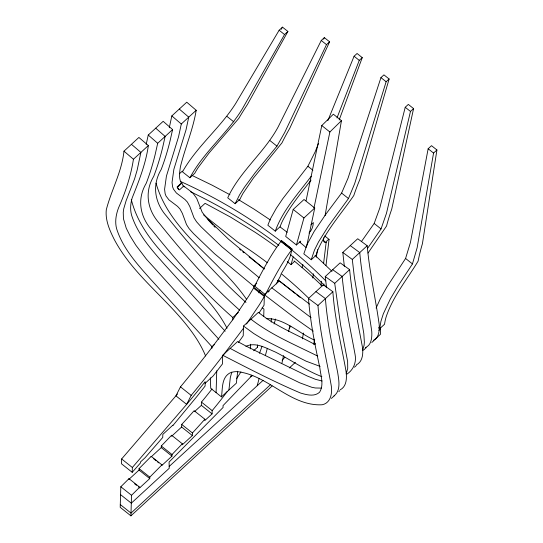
<?xml version="1.0" encoding="UTF-8"?>
<svg xmlns="http://www.w3.org/2000/svg" width="543" height="543" viewBox="0 0 543 543"><rect width="100%" height="100%" fill="white"/><g stroke="black" fill="none" stroke-linecap="round" stroke-linejoin="round"><path stroke-width="0.81" d="M138.431 486.84L139.687 487.845L139.707 487.2L128.99 478.668L120.811 486.766L120.2 507.325L130.924 515.85L272.104 386.005M132.214 472.315L132.356 467.489L186.649 404.365A286.738 98.12 -51.5 0 0 205.145 381.688L205.111 386.059L196.695 396.757L172.878 425.569L172.891 425.135L162.825 434.393L162.737 437.461L145.029 457.783L140.454 461.991L140.427 463.003L132.214 472.315L121.496 463.79L121.639 458.957L175.925 395.84A286.738 98.12 -51.5 0 0 177.493 393.98M128.99 478.668L128.969 479.313L139.028 470.062L139.076 468.609L151.198 456.358L161.923 464.883L161.909 465.371L171.968 456.12L172.016 454.532L182.326 443.78L171.602 435.248L161.298 446L161.251 447.588L151.185 456.846L151.198 456.358M130.924 515.85L131.535 495.291L139.707 487.2M139.687 487.845L149.753 478.587L149.793 477.134L161.923 464.883M171.574 436.273L181.633 427.022L181.715 424.443A244.479 83.663 -51.5 0 0 194.129 410.684L204.847 419.21L204.806 420.56L212.075 413.875L212.17 410.623A163.267 55.868 -51.5 0 0 224.802 394.781L227.191 391.612M182.326 443.78L182.292 444.805L192.358 435.547L192.432 432.968A244.479 83.663 -51.5 0 0 204.847 419.21M194.693 411.479L201.358 405.35L201.453 402.098A163.267 55.868 -51.5 0 0 212.021 388.931M211.933 348.28L211.974 346.726L149.875 278.437C136.66 263.538 122.603 247.975 116.575 228.576C114.749 221.598 116.066 214.247 118.639 207.63C125.453 192.161 130.856 176.007 133.442 159.255L148.348 145.544L138.893 137.454L123.98 151.164C121.842 171.744 111.376 190.009 106.306 209.713C105.152 220.2 109.632 230.239 114.227 239.382C134.834 278.491 173.984 303.028 197.367 340.081A70.997 27.754 47.4 0 1 204.677 353.785L205.573 355.97M216.1 392.616L216.752 370.808M322.08 380.989L315.449 379.319L307.121 375.926L247.309 346.739L237.603 341.547L222.698 355.258L222.44 363.959L213.202 375.892L205.132 383.31M232.716 319.82L232.784 317.519L238.377 312.374M314.988 344.554C295.996 334.115 275.342 326.173 258.414 312.334L243.502 326.044L243.216 335.778L238.363 342.565M309.524 304.121L279.285 280.982L264.373 294.693L264.346 295.555L253.629 287.023L253.656 286.168L256.758 283.31M253.649 350.758L257.375 347.33L257.443 344.981M258.943 292.887L258.991 291.286L260.233 290.145M263.728 316.515L263.946 309.13L262.16 307.711M243.434 328.325L220.736 358.523A454.498 155.529 -51.5 0 1 191.184 395.385L186.649 404.365L175.925 395.84L180.466 386.86A454.498 155.529 -51.5 0 0 210.012 349.991L233.538 318.673L248.633 296.261A112.666 38.553 -51.5 0 0 253.533 288.048L264.319 296.451L264.061 305.173L259.086 312.904M265.351 294.632L254.633 286.1C262.513 270.753 270.489 255.278 280.887 241.445A382.605 359.018 -60.1 0 1 291.605 249.97C290.702 258.604 285.55 266.443 281.206 273.672L280.487 275.987L276.272 283.921M379.74 327.558L380.602 328.753L380.433 334.325L373.482 340.719M250.262 348.871L250.669 344.221M257.375 347.33L257.531 345.932M323.669 285.604L323.866 283.921M326.017 265.425L329.044 239.368L324.687 235.906M313.786 344.31L314.404 339.266M320.927 285.469L321.442 281.26M323.58 263.606L326.133 242.592A1.772 0.604 -51.5 0 1 327.225 240.569L327.558 240.25A2.98 1.018 -51.5 0 1 329.044 239.368M378.457 327.714L379.7 328.698L380.928 321.307L383.331 313.8L390.403 298.84L398.026 285.985L412.449 263.925L417.133 247.73L433.558 153.065L436.918 149.97L431.509 145.673L428.149 148.762L410.447 242.416L405.58 258.461L386.786 287.199L380.392 298.623L376.082 308.064M237.698 371.276L236.368 383.168L221.463 396.879L210.738 388.354L210.331 377.847M436.918 149.97L422.44 243.631A154.823 73.733 -55.9 0 0 418.103 261.135C407.101 279.469 392.935 296.383 386.141 316.922A38.709 18.435 -55.9 0 0 384.553 324.232L379.7 328.698M302.437 338.866L303.428 333.035M312.761 278.002L313.467 273.835M316.297 257.158L317.567 249.651M323.818 237.63L323.54 239.266A15.279 5.226 -51.5 0 0 326.133 242.592L323.642 240.61M325.081 215.619L341.452 120.648L333.354 114.213L321.782 125.555L306.048 200.788M221.463 396.879C222.678 388.869 221.408 378.261 229.255 373.333A70.997 27.754 47.4 0 1 237.019 371.622C267.984 374.813 290.227 406.456 322.162 404.766C331.264 402.94 332.601 392.114 331.047 384.546C326.377 358.244 319.766 332.194 317.974 305.458L308.485 298.48L323.39 284.763L332.879 291.747C334.678 318.483 341.282 344.534 345.952 370.828C346.889 377.399 347.025 386.297 340.189 389.826M228.915 390.023L230.341 377.392L231.807 372.152M148.348 145.544C145.802 163.81 138.92 180.968 132.159 197.978C130.53 203.435 130.062 209.306 131.487 214.865C137.515 234.264 151.565 249.828 164.78 264.726L225.155 331.216M169.287 127.72L171.832 115.917L186.744 102.206L196.199 110.29L181.294 124.001L178.552 136.775L166.429 176.095L164.583 189.283L165.153 193.722L166.015 196.003L168.921 199.851L177.527 206.354L179.937 208.933L182.339 213.324L186.541 224.653L189.127 228.664L193.586 233.653L214.437 253.629L253.656 286.168M196.199 110.29C193.016 129.702 185.007 147.9 180.391 166.925C179.645 172.212 178.491 178.185 181.342 183.072L177.072 186.996L177.731 188.007A5.328 2.084 47.4 0 0 178.959 189.48L179.441 189.955L183.71 186.032L192.853 193.016L196.715 198.392L202.186 212.272L207.412 218.822L228.549 239.225L264.047 268.731M313.963 208.05L329.873 131.99L341.452 120.648M281.973 363.016L283.548 355.556M288.632 331.522L289.853 325.719M302.118 267.706L302.818 264.387M306.673 246.155L314.736 208.03L304.012 199.505L293.206 209.442L285.699 236.456L296.424 244.981L300.713 241.112L300.238 242.626M361.414 241.581L374.175 223.465L379.788 208.01L405.227 107.27L408.329 104.412L413.576 108.593L391.727 209.184A153.085 65.642 -54.2 0 0 386.548 226.024L368.045 253.024M146.176 144.37L148.259 135.037L163.165 121.32L172.599 129.573L170.108 140.637A1069.914 418.225 47.4 0 1 161.162 169.531C151.701 185.421 154.775 202.858 166.694 216.345C191.061 246.773 216.99 276.306 245.972 302.41M172.599 129.573L157.687 143.284L155.203 154.348A1069.914 418.225 47.4 0 1 146.25 183.242C136.788 199.132 139.87 216.569 151.789 230.056C176.692 260.979 202.906 291.306 232.784 317.519M413.576 108.593L410.474 111.444L386.467 213.324L381.043 228.929L367.475 248.504M311.241 259.758L314.478 250.079L318.565 241.866L328.311 226.275L348.47 198.541L354.688 183.568L386.134 81.735L389.121 78.986L383.942 74.866L380.948 77.615L348.009 178.253L341.601 193.077L325.861 214.18L314.112 231.508L307.189 244.282L303.815 253.852L311.241 259.758L316.094 255.291A37.962 14.254 -52.5 0 1 318.415 248.64C327.28 229.153 341.771 213.012 353.812 195.507A152.088 57.09 -52.5 0 1 359.9 179.387L389.121 78.986M271.228 322.182L271.324 318.619M257.206 385.727L259.14 378.396M281.478 240.685L292.195 249.217M265.33 355.617L267.346 348.294M296.424 244.981L303.931 217.974L314.736 208.03M287.254 261.617L291.041 264.631L293.22 256.893M274.113 323.995L275.525 319.026M318.578 143.413L315.062 152.047L307.881 166.26L282.706 198.806L276.333 208.274L270.394 218.897L267.848 225.243L275.274 231.148C282.72 210.324 298.161 193.702 311.207 176.258M339.165 119.983L362.249 57.619L357.07 53.492L354.077 56.241L327.85 120.641M120.58 494.653L131.297 503.178L169.212 468.31L169.083 462.039L223.098 407.447L223.01 405.641L250.798 376.781L251.375 375.213M259.466 353.323L262.072 346.285M346.251 373.733L347.717 368.378L347.629 361.462L340.583 324.694L334.712 283.331L325.237 276.543L340.149 262.832L349.617 269.62C352.102 295.949 357.762 321.795 362.541 347.751C363.274 353.853 362.602 361.801 356.378 364.862M336.993 117.933L359.262 60.368L362.249 57.619M362.514 350.391L364.081 345.375L364.36 342.07L363.817 333.626L354.328 276.862L352.292 259.445L342.803 252.454L357.708 238.744L367.197 245.735C369.552 272.206 375.518 298.188 379.19 324.463C379.476 330.056 379.272 337.583 373.475 340.413M235.153 203.72L239.538 194.923L244.384 187.315L255.251 172.613L276.95 146.142L284.736 132.411L326.506 44.655L329.608 41.804L324.354 37.63L321.252 40.481L278.057 127.103C264.265 152.658 240.006 171.215 227.727 197.815L235.153 203.72L240.006 199.254A38.146 10.127 -49.3 0 1 243.101 193.199L253.405 178.043L281.973 142.85A152.766 40.562 -49.3 0 1 289.84 128.148L329.608 41.804M323.621 39.15L324.354 37.63M265.615 294.109C273.421 278.932 281.322 263.654 291.605 249.97M189.914 177.751C203.673 152.04 227.374 133.53 242.388 108.749L284.539 34.542L287.899 31.453L282.496 27.15L279.136 30.238L235.71 103.442C220.275 127.938 196.756 146.454 182.489 171.846L189.914 177.751L194.767 173.285A38.567 8.206 -47.9 0 1 198.236 167.488L209.17 152.868L238.737 118.483A154.3 32.818 -47.9 0 1 247.445 104.453L287.899 31.453M264.319 296.451L264.251 296.573A112.666 38.553 -51.5 0 1 259.357 304.786L246.515 324.035M281.226 29.329L282.496 27.15M236.504 378.749L236.66 378.525A100.543 34.406 -51.5 0 0 240.936 371.86M302.302 265.575L302.756 264.964M290.831 326.234L289.181 328.23M311.03 180.12C301.094 193.104 290.356 205.722 282.822 220.329A37.935 12.211 -50.9 0 0 280.127 226.682L275.274 231.148M309.001 233.09L310.766 230.836A4.914 1.683 -51.5 0 0 311.404 229.784L311.662 229.275A11.919 4.079 -51.5 0 0 312.266 227.856L312.775 226.268A22.582 7.731 -51.5 0 0 313.019 225.216L313.392 222.562L310.942 224.843M282.122 360.28L284.199 358.013A4.398 1.507 -51.5 0 0 284.695 357.335A4.901 1.677 -51.5 0 0 284.851 357.111M289.31 368.011L295.392 362.303M314.261 344.615L315.408 343.536M179.461 173.746L182.36 171.079M199.491 208.492L205.098 203.34L230.605 217.146L254.613 231.949A474.148 405.139 1.7 0 1 276.652 247.316M253.629 287.023L255.488 285.313M291.041 264.631L294.625 261.332M268.079 292.127L269.321 290.98M211.974 346.726L214.465 344.445M352.292 259.445L367.197 245.735M334.712 283.331L349.617 269.62M317.974 305.458L332.879 291.747M270.346 384.817L131.006 513.087L120.281 504.562M378.865 330.354L380.602 328.753M363.416 350.221L366.206 347.656M371.799 342.511L373.665 340.8M347.011 374.079C353.445 369.81 356.622 362.229 355.088 354.606C350.31 328.651 344.649 302.804 342.165 276.475L332.696 269.688M354.464 367.224L356.33 365.514M331.393 398.419L334.183 395.847M338.846 391.564L339.775 390.709M169.172 466.457L263.09 380.331M334.026 395.935C341.14 390.349 338.805 380.059 337.658 372.389C332.689 347.961 327.253 323.519 325.427 298.602L315.938 291.618M250.798 376.781L252.807 375.403M245.911 346.373C255.556 341.662 266.396 348.287 275.287 352C290.987 359.866 305.39 370.333 321.85 376.652M365.419 347.595C371.677 345.002 372.104 337.128 371.738 331.318C368.066 305.051 362.1 279.061 359.744 252.59L350.255 245.599M266.185 318.714C283.738 317.648 299.403 333.653 314.716 340.189M321.293 388.096L315.334 387.987L311.811 387.295L299.668 382.781L239.857 353.595L230.151 348.402M320.146 366.416L306.103 361.183L263.056 339.226L253.805 333.572L243.502 326.044M317.723 356.106C295.019 344.778 271.106 334.888 250.961 319.189M180.29 181.362C234.148 205.654 284.274 238.852 325.868 280.955M192.487 175.64L212.225 185.244L229.933 194.733M190.539 191.774C221.659 206.625 251.409 224.442 278.83 245.382M222.698 355.258C248.361 368.358 273.991 381.817 300.544 393.03C306.517 394.795 314.356 397.008 319.542 392.277C324.232 384.946 320.696 375.559 319.8 367.631C314.872 344.791 310.284 321.809 308.485 298.48M238.56 199.681L254.104 209.177L270.353 220.003M313.284 331.135L296.804 319.508L264.373 294.693M280.066 226.933L287.193 232.268M311.125 317.743L271.826 287.838M354.077 56.241L359.262 60.368M380.948 77.615L386.134 81.735M321.252 40.481L326.506 44.655M405.227 107.27L410.474 111.444M279.136 30.238L284.539 34.542M428.149 148.762L433.558 153.065M321.782 125.555L329.873 131.99M307.881 166.26L312.877 170.231M341.601 193.077L348.47 198.541M270.081 140.678L276.95 146.142M374.175 223.465L381.043 228.929M226.994 116.426L233.863 121.89M405.58 258.461L412.449 263.925M293.206 209.442L303.931 217.974M281.457 240.739L292.182 249.271M203.571 214.933L237.271 241.737L248.884 249.441A473.89 404.915 1.7 0 1 267.353 262.744M239.511 249.223L240.787 250.235M242.701 251.755L243.977 252.773M249.074 256.825L264.366 268.989M278.389 280.14L295.596 293.831M296.865 294.842L300.055 297.374M277.473 280.419L278.661 281.369M201.453 402.098L212.17 410.623M180.466 386.86L191.184 395.385M201.358 405.35L212.075 413.875M181.715 424.443L192.432 432.968M181.633 427.022L192.358 435.547M161.298 446L172.016 454.532M161.251 447.588L171.968 456.12M153.71 458.849L156.235 460.858M157.49 461.862L158.753 462.867M139.076 468.609L149.793 477.134M139.028 470.062L149.753 478.587M121.639 458.957L132.356 467.489M134.644 483.833L136.537 485.333M120.811 486.766L131.535 495.291M239.667 310.196C210.08 284.023 183.968 253.954 159.242 223.2C147.384 209.965 144.234 191.998 153.71 176.387A1069.914 418.225 47.4 0 0 162.656 147.492L165.14 136.429L155.712 128.175M299.369 241.886L306.15 247.547M290.43 254.538L307.725 269.362L326.221 287.043M259.167 277.711L221.89 246.773L201.046 226.798L196.58 221.809L193.994 217.797L189.792 206.469L187.389 202.077L184.98 199.498L176.38 192.996L173.468 189.147L172.606 186.86L172.036 182.428L173.882 169.24L186.005 129.92L188.747 117.145L179.292 109.062M171.832 115.917L181.294 124.001M131.44 144.309L140.895 152.4L137.121 170.231L134.596 178.817L126.091 200.774L123.743 208.77L123.247 212.286L123.444 218.72L126.227 228.141L130.191 236.103L135.886 245.26L146.508 259.269L218.856 339.273M123.98 151.164L133.442 159.255M148.259 135.037L157.687 143.284M314.994 255.271L332.004 271.351M322.169 285.862L311.207 275.606A474.148 405.139 1.7 0 0 294.068 260.871M308.6 298.1L302.247 292.039A473.89 404.915 1.7 0 0 281.851 274.195M213.732 225.908L215.096 227.347M212.829 224.945L207.881 219.589M246.712 299.56C219.08 259.208 169.823 232.207 156.038 183.161M227.049 328.284C202.24 280.432 144.988 253.629 131.277 199.539M183.249 186.147L181.912 183.113L177.486 187.186L178.464 189.541M183.71 186.032L184.118 186.975M344.35 266.403L342.803 252.454M325.237 276.543L326.587 287.763"/></g></svg>
